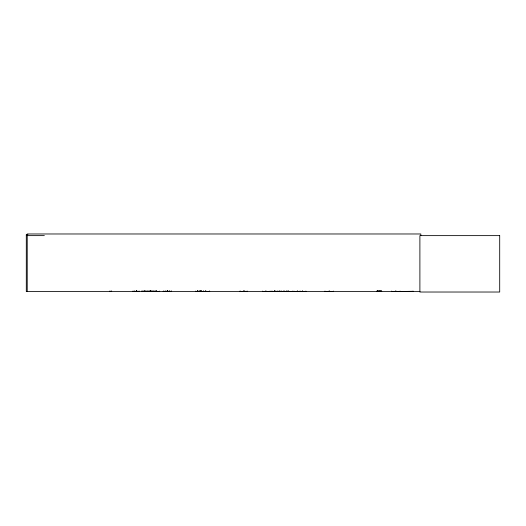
<?xml version="1.0" encoding="UTF-8"?>
<svg xmlns="http://www.w3.org/2000/svg" width="526" height="526" viewBox="0 0 526 526"><rect width="100%" height="100%" fill="white"/><g stroke="black" fill="none" stroke-linecap="round" stroke-linejoin="round"><path stroke-width="0.79" d="M239.817 291.503L247.332 291.489M277.005 291.489L276.965 291.082L277.044 291.489M277.248 291.476L277.301 291.082M286.236 291.476L286.223 291.121M165.197 291.489L165.171 291.082L165.256 291.489M165.447 291.476L165.499 291.082M197.276 291.476L197.289 291.121M203.384 291.476L203.312 291.082M163.126 291.549L171.377 291.529M169.096 291.489L169.063 290.963M169.352 291.476L169.273 290.963M240.093 291.476L240.04 291.082M299.182 291.489L299.228 291.121L299.274 291.549M141.435 291.549L159.726 291.489M270.857 291.489L292.627 291.489M132.703 291.489L139.002 291.489L138.982 291.121M132.92 291.489L132.96 291.121L133.006 291.549M281.62 291.489L281.66 291.121M163.376 291.489L163.422 291.121M246.004 291.489L246.043 291.121L246.089 291.549M293.626 291.489L299.228 291.43M27.944 234.57L26.3 234.57L26.3 291.549L419.998 291.549M26.3 235.628L44.342 235.628M141.79 291.18L156.84 291.18M413.074 291.299L397.794 291.535M141.77 291.332L156.86 291.319M397.781 291.411L413.074 291.411M209.749 291.529L195.573 291.489M270.265 291.529L262.737 291.489M300.543 291.549L300.543 291.082L300.589 291.43L306.224 291.529M333.445 291.43L324.983 291.489L324.983 291.082M391.587 291.43L413.074 291.522L413.061 291.102M171.167 291.476L171.154 291.121M287.768 291.489L287.729 291.121M209.348 291.476L209.42 291.082M203.365 291.476L203.437 291.082M197.605 291.489L197.566 291.121M171.101 291.476L171.049 291.082M286.479 291.489L286.519 291.082M283.192 291.489L283.152 291.121L283.106 291.549M270.075 291.476L270.035 291.082M420.82 235.628L420.82 233.978L27.227 233.978L27.227 291.549M400.049 291.082L400.049 291.549M395.966 290.963L395.966 291.549M395.67 290.963L395.67 291.549M391.587 291.082L391.587 291.549M381.679 291.082L381.679 291.549M381.475 291.082L381.508 291.549M381.324 291.082L381.324 291.549M381.271 291.082L381.271 291.549M380.923 291.082L380.923 291.549M380.863 291.082L380.863 291.549M380.561 291.082L380.561 291.549M380.364 291.082L380.364 291.549M380.291 291.082L380.226 291.549L380.18 291.082M379.89 291.082L379.89 291.549M379.759 291.082L379.713 291.549M379.594 291.082L379.594 291.549M379.548 291.082L379.548 291.549M379.213 291.082L379.213 291.549M379.055 291.082L379.055 291.549M378.944 291.082L378.957 291.549M378.766 291.082L378.766 291.549M378.628 291.082L378.628 291.549M378.411 291.082L378.411 291.549M378.023 291.082L377.938 291.549M377.832 291.082L377.832 291.549M377.767 291.082L377.767 291.549M377.543 291.082L377.543 291.549M377.366 291.082L377.366 291.549M377.273 291.082L377.352 291.549M377.195 291.082L377.214 291.549M377.037 291.082L377.037 291.549M377.01 291.082L377.01 291.549M333.445 291.082L333.445 291.549M329.361 290.963L329.361 291.549M329.066 290.963L329.066 291.549M305.856 291.082L305.856 291.549M302.562 290.963L302.562 291.549M302.378 290.963L302.378 291.549M297.44 290.963L297.44 291.549M297.256 290.963L297.256 291.549M293.962 291.082L293.962 291.549M292.331 291.082L292.331 291.549M288.721 290.963L288.721 291.549M288.504 290.963L288.504 291.549M287.683 291.082L287.683 291.549M286.183 291.082L286.183 291.549M284.198 290.963L284.132 291.549M283.928 290.963L283.987 291.549M281.706 291.082L281.706 291.549M280.371 291.082L280.371 291.549M279.497 290.963L279.484 291.549M279.286 290.963L279.273 291.549M278.116 291.082L278.116 291.549M275.723 291.082L275.723 291.549M274.98 290.963L274.98 291.549M274.763 290.963L274.763 291.549M274.579 290.963L274.579 291.549M274.368 290.963L274.368 291.549M272.172 291.082L272.172 291.549M271.153 291.082L271.153 291.549M266.018 290.963L266.018 291.549M265.768 290.963L265.768 291.549M262.684 291.082L262.684 291.549M247.391 291.082L247.391 291.549M244.307 290.963L244.307 291.549M244.051 290.963L244.051 291.549M243.886 290.963L243.886 291.549M243.683 290.963L243.683 291.549M240.145 291.082L240.145 291.549M209.295 291.082L209.295 291.549M205.863 290.963L205.863 291.549M205.745 290.963L205.659 291.549M205.535 290.963L205.535 291.549M203.641 291.549L203.588 291.121L203.542 291.549M201.432 291.082L201.432 291.549M201.215 290.963L201.215 291.549M201.09 290.963L201.09 291.549M201.004 290.963L201.004 291.549M200.879 290.963L200.879 291.549M200.695 290.845L200.695 291.549M199.979 290.963L199.979 291.549M199.768 290.963L199.768 291.549M199.052 290.845L199.052 291.549M197.894 290.963L197.894 291.549M197.684 290.963L197.684 291.549M197.526 291.082L197.454 291.549M197.329 291.082L197.329 291.549M195.488 291.082L195.488 291.549M171.522 291.082L171.522 291.549M169.405 291.082L169.405 291.549M167.577 290.963L167.577 291.549M167.485 290.963L167.485 291.549M167.373 290.963L167.373 291.549M167.275 290.963L167.202 291.549M166.998 290.963L166.998 291.549M165.026 291.082L165.026 291.549M163.461 291.082L163.461 291.549M159.345 291.082L159.345 291.549M156.564 290.963L156.564 291.549M156.419 290.963L156.419 291.549M155.288 291.082L155.288 291.549M153.171 291.082L153.171 291.549M151.929 291.082L151.929 291.549M150.791 290.963L150.791 291.549M150.653 290.963L150.653 291.549M150.535 290.963L150.535 291.549M150.403 290.963L150.403 291.549M149.456 291.082L149.456 291.549M147.865 291.082L147.865 291.549M145.577 291.082L145.577 291.549M144.624 290.963L144.624 291.549M144.499 290.963L144.499 291.549M141.856 291.082L141.856 291.549M139.088 291.082L139.022 291.549M136.885 290.963L136.885 291.549M136.78 290.963L136.78 291.549M136.681 290.963L136.681 291.549M136.569 290.963L136.569 291.549M136.195 290.845L136.195 291.549M134.544 290.845L134.544 291.549M133.144 291.082L133.144 291.549M111.63 290.845L111.63 291.549M109.987 290.845L109.987 291.549M499.7 235.628L419.893 235.628L419.893 292.022L499.7 292.022L499.7 235.628"/></g></svg>
